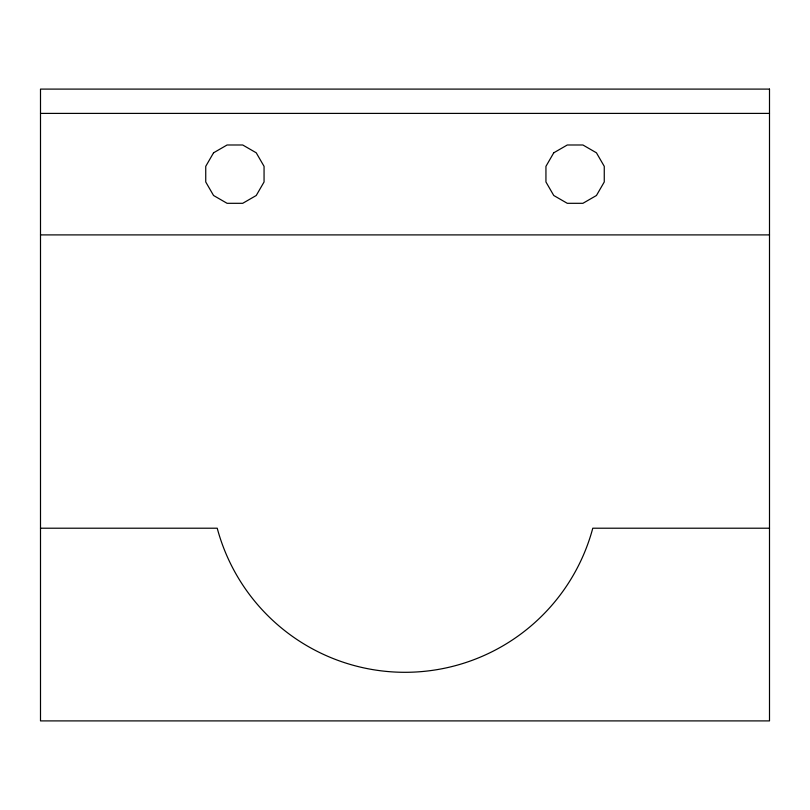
<?xml version="1.0" encoding="UTF-8"?>
<svg xmlns="http://www.w3.org/2000/svg" width="810" height="810" viewBox="0 0 810 810"><rect width="100%" height="100%" fill="white"/><g stroke="black" fill="none" stroke-linecap="round" stroke-linejoin="round"><path stroke-width="1.21" d="M40.5 113.4L769.5 113.4M40.5 234.9L769.5 234.9M40.5 528.211L217.222 528.211A194.4 194.4 0 0 0 592.778 528.211L769.5 528.211M213.556 152.806L205.74 166.333L205.74 181.966L213.556 195.494L227.083 203.31L242.716 203.31L256.243 195.494L264.06 181.966L264.06 166.333L256.243 152.806L242.716 144.99L227.083 144.99L213.556 152.806M553.756 152.806L545.94 166.333L545.94 181.966L553.756 195.494L567.284 203.31L582.917 203.31L596.443 195.494L604.26 181.966L604.26 166.333L596.443 152.806L582.917 144.99L567.284 144.99L553.756 152.806M769.5 89.1L40.5 89.1L40.5 720.9L769.5 720.9L769.5 89.1"/></g></svg>
